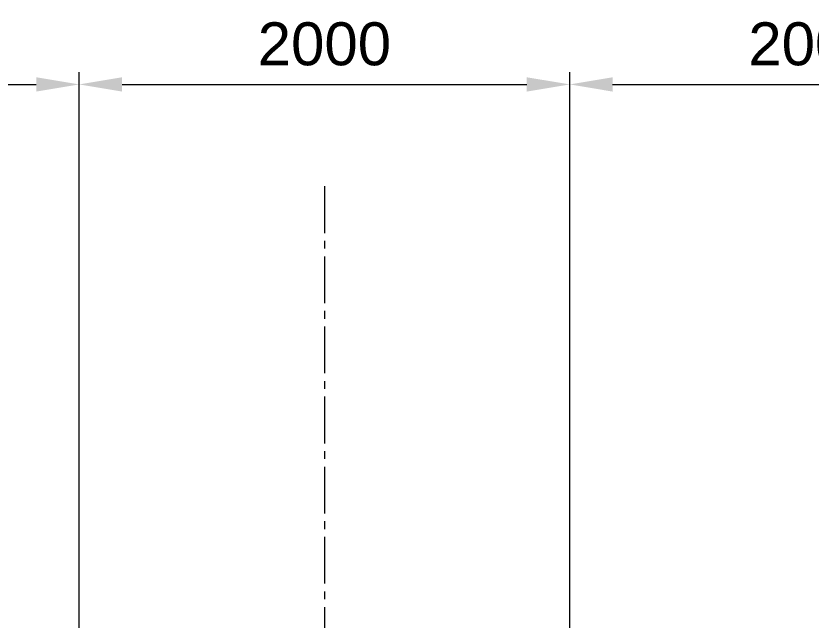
# Model space of a CAD drawing. Header units: millimetres. Extents: x 163705 to 1616509, y 81827 to 302547.
# Drawn here: x 1257677 to 1260919, y 150592 to 153054 of the extents above; entities that cross this region are included whole.
import ezdxf

# ---------------------------------------------------------------- set-up
doc = ezdxf.new("R2010")
doc.units = ezdxf.units.MM
doc.header["$LTSCALE"] = 10
doc.linetypes.add('CENTER2', pattern=[28.575, 19.05, -3.175, 3.175, -3.175])
doc.layers.add('1-中心线', color=1, linetype='CENTER2', lineweight=0)
doc.layers.add('1-标注', color=3, linetype='Continuous', lineweight=0)
doc.styles.get("Standard").update_dxf_attribs({"font": 'arial.ttf'})
doc.dimstyles.new('AM_GB50$0', dxfattribs={"dimscale": 50, "dimtxt": 3.5, "dimasz": 3.5, "dimexe": 1, "dimexo": 1, "dimgap": 1.5, "dimtad": 1, "dimdsep": 46, "dimtxsty": 'Standard', "dimcen": 0, "dimclrd": 256, "dimclre": 256, "dimclrt": 2, "dimadec": 0, "dimazin": 2, "dimtp": 0.1, "dimtm": 0.1, "dimtfac": 0.71, "dimtdec": 3, "dimtmove": 0, "dimatfit": 3, "dimfxl": 0, "dimlwd": -1, "dimlwe": -1, "dimarcsym": 0})

# ---------------------------------------------------------------- blocks, each defined once
blk = doc.blocks.new('*D685')
at = {"layer": '1-标注', "transparency": 16777216}
for p, q in [((1255934.9, 149009.6), (1255934.9, 152824.8)), ((1257934.9, 149984.6), (1257934.9, 152824.8)), ((1256109.9, 152774.8), (1257759.9, 152774.8))]:
    blk.add_line(p, q, dxfattribs=at)
for points in [[(1256109.9, 152803.9), (1256109.9, 152745.6), (1255934.9, 152774.8)], [(1257759.9, 152803.9), (1257759.9, 152745.6), (1257934.9, 152774.8)]]:
    blk.add_solid(points, dxfattribs=at)
at = {"layer": 'Defpoints', "transparency": 16777216}
for p in [(1257934.9, 152774.8), (1257934.9, 149934.6), (1255934.9, 148959.6)]:
    blk.add_point(p, dxfattribs=at)
at = {"layer": '1-标注', "transparency": 16777216, "insert": (1256934.9, 152939.1), "char_height": 175, "attachment_point": 5}
blk.add_mtext('2000', dxfattribs=at)
blk = doc.blocks.new('*D686')
at = {"layer": '1-标注', "transparency": 16777216}
for p, q in [((1257934.9, 149984.6), (1257934.9, 152824.8)), ((1259934.9, 149984.6), (1259934.9, 152824.8)), ((1258109.9, 152774.8), (1259759.9, 152774.8))]:
    blk.add_line(p, q, dxfattribs=at)
for points in [[(1258109.9, 152803.9), (1258109.9, 152745.6), (1257934.9, 152774.8)], [(1259759.9, 152803.9), (1259759.9, 152745.6), (1259934.9, 152774.8)]]:
    blk.add_solid(points, dxfattribs=at)
at = {"layer": 'Defpoints', "transparency": 16777216}
for p in [(1259934.9, 152774.8), (1257934.9, 149934.6), (1259934.9, 149934.6)]:
    blk.add_point(p, dxfattribs=at)
at = {"layer": '1-标注', "transparency": 16777216, "insert": (1258934.9, 152939.1), "char_height": 175, "attachment_point": 5}
blk.add_mtext('2000', dxfattribs=at)
blk = doc.blocks.new('*D691')
at = {"layer": '1-标注', "transparency": 16777216}
for p, q in [((1259934.9, 149984.6), (1259934.9, 152824.8)), ((1261934.9, 149984.6), (1261934.9, 152824.8)), ((1260109.9, 152774.8), (1261759.9, 152774.8))]:
    blk.add_line(p, q, dxfattribs=at)
for points in [[(1260109.9, 152803.9), (1260109.9, 152745.6), (1259934.9, 152774.8)], [(1261759.9, 152803.9), (1261759.9, 152745.6), (1261934.9, 152774.8)]]:
    blk.add_solid(points, dxfattribs=at)
at = {"layer": 'Defpoints', "transparency": 16777216}
for p in [(1261934.9, 152774.8), (1259934.9, 149934.6), (1261934.9, 149934.6)]:
    blk.add_point(p, dxfattribs=at)
at = {"layer": '1-标注', "transparency": 16777216, "insert": (1260934.9, 152939.1), "char_height": 175, "attachment_point": 5}
blk.add_mtext('2000', dxfattribs=at)

msp = doc.modelspace()

# ---------------------------------------------------------------- linework, layer by layer
at = {"layer": '1-中心线'}
msp.add_line((1258934.896, 152359.738), (1258934.896, 141159.499), dxfattribs=at)

# ---------------------------------------------------------------- dimensions: what is measured, and where the dimension line sits
at = {"layer": '1-标注'}
for base, p1, p2, picture, middle in [((1257934.896, 152774.771), (1255934.896, 148959.632), (1257934.896, 149934.62), '*D685', (1256934.896, 152939.121)), ((1259934.896, 152774.771), (1257934.896, 149934.62), (1259934.896, 149934.62), '*D686', (1258934.896, 152939.121)), ((1261934.896, 152774.771), (1259934.896, 149934.62), (1261934.896, 149934.62), '*D691', (1260934.896, 152939.121))]:
    dim = msp.add_linear_dim(base=base, p1=p1, p2=p2, dimstyle='AM_GB50$0', override={"dimtmove": 1}, dxfattribs=at)
    dim.commit()
    dim.dimension.update_dxf_attribs({"geometry": picture, "text_midpoint": middle})

doc.saveas('drawing.dxf')
